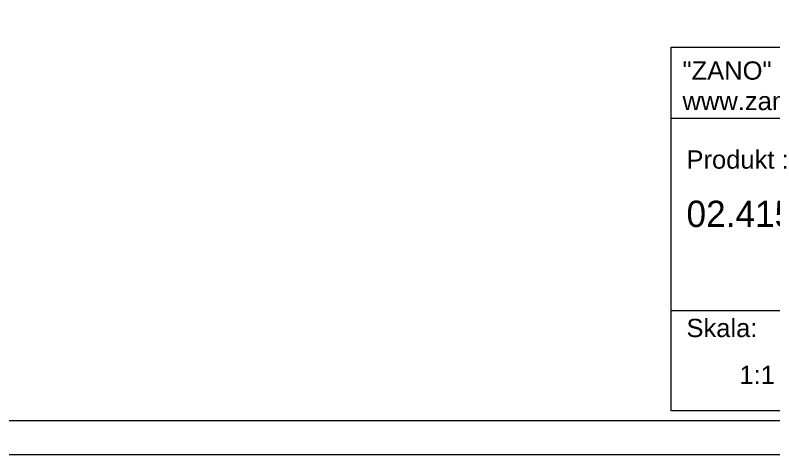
# Model space of a CAD drawing. Header units: millimetres. Extents: x 21 to 5427, y 20 to 4028.
# Drawn here: x 1748 to 3475, y 20 to 1022 of the extents above; entities that cross this region are included whole.
import ezdxf

# ---------------------------------------------------------------- set-up
doc = ezdxf.new("R2010")
doc.units = ezdxf.units.MM
doc.layers.add('tabelka', color=155, linetype='Continuous')
doc.styles.get("Standard").update_dxf_attribs({"font": 'arial.ttf'})

# ---------------------------------------------------------------- blocks, each defined once
blk = doc.blocks.new('TABELA')
at = {"layer": 'tabelka', "lineweight": 5}
for p, q in [((4587.4, 3929.4), (6672.4, 3929.4)), ((4587.4, 3767.6), (4587.4, 3929.4)), ((4587.4, 3929.4), (6672.4, 3929.4)), ((4587.4, 3329), (6672.4, 3329))]:
    blk.add_line(p, q, dxfattribs=at)
blk.add_lwpolyline([(4587.4, 3767.6), (6672.4, 3767.6), (6672.4, 3100.4), (4587.4, 3100.4)], close=True, dxfattribs=at)
at = {"layer": 'tabelka', "lineweight": 5, "attachment_point": 1}
for s, insert, char_height, width in [('{\\fArial|b0|i0|c238|p34;"ZANO"  Mirosław Zarotyński ul. Lindego 7a  30-148 Kraków tel. 012 636 89 25\\Pwww.zano.pl  ,   biuro@zano.pl}', (4613, 3896.9), 41.595, 2040.38), ('{\\fArial|b0|i0|c238|p34;Produkt : }', (4622, 3694.1), 41.595, 265.273), ('{\\fCentury Gothic|b0|i0|c238|p34;02.415.1}', (4622, 3579.5), 60, 849.376), ('{\\fArial|b0|i0|c238|p34;Skala: }', (4622, 3310.3), 41.595, 191.675), ('{\\fArial|b0|i0|c238|p34;1:1}', (4742.5, 3203.5), 41.595, 42.482)]:
    blk.add_mtext(s, dxfattribs=dict(at, insert=insert, char_height=char_height, width=width))

msp = doc.modelspace()

# ---------------------------------------------------------------- linework, layer by layer
at = {"layer": 'tabelka', "lineweight": 5}
for points in [[(20.5, 4028), (5426.9, 4028), (5426.9, 20.4), (20.5, 20.4)], [(97.9, 3950.6), (5349.5, 3950.6), (5349.5, 97.8), (97.9, 97.8)]]:
    msp.add_lwpolyline(points, close=True, dxfattribs=at)

# ---------------------------------------------------------------- block references
msp.add_blockref('TABELA', (-1345.5, -2980))

doc.saveas('drawing.dxf')
